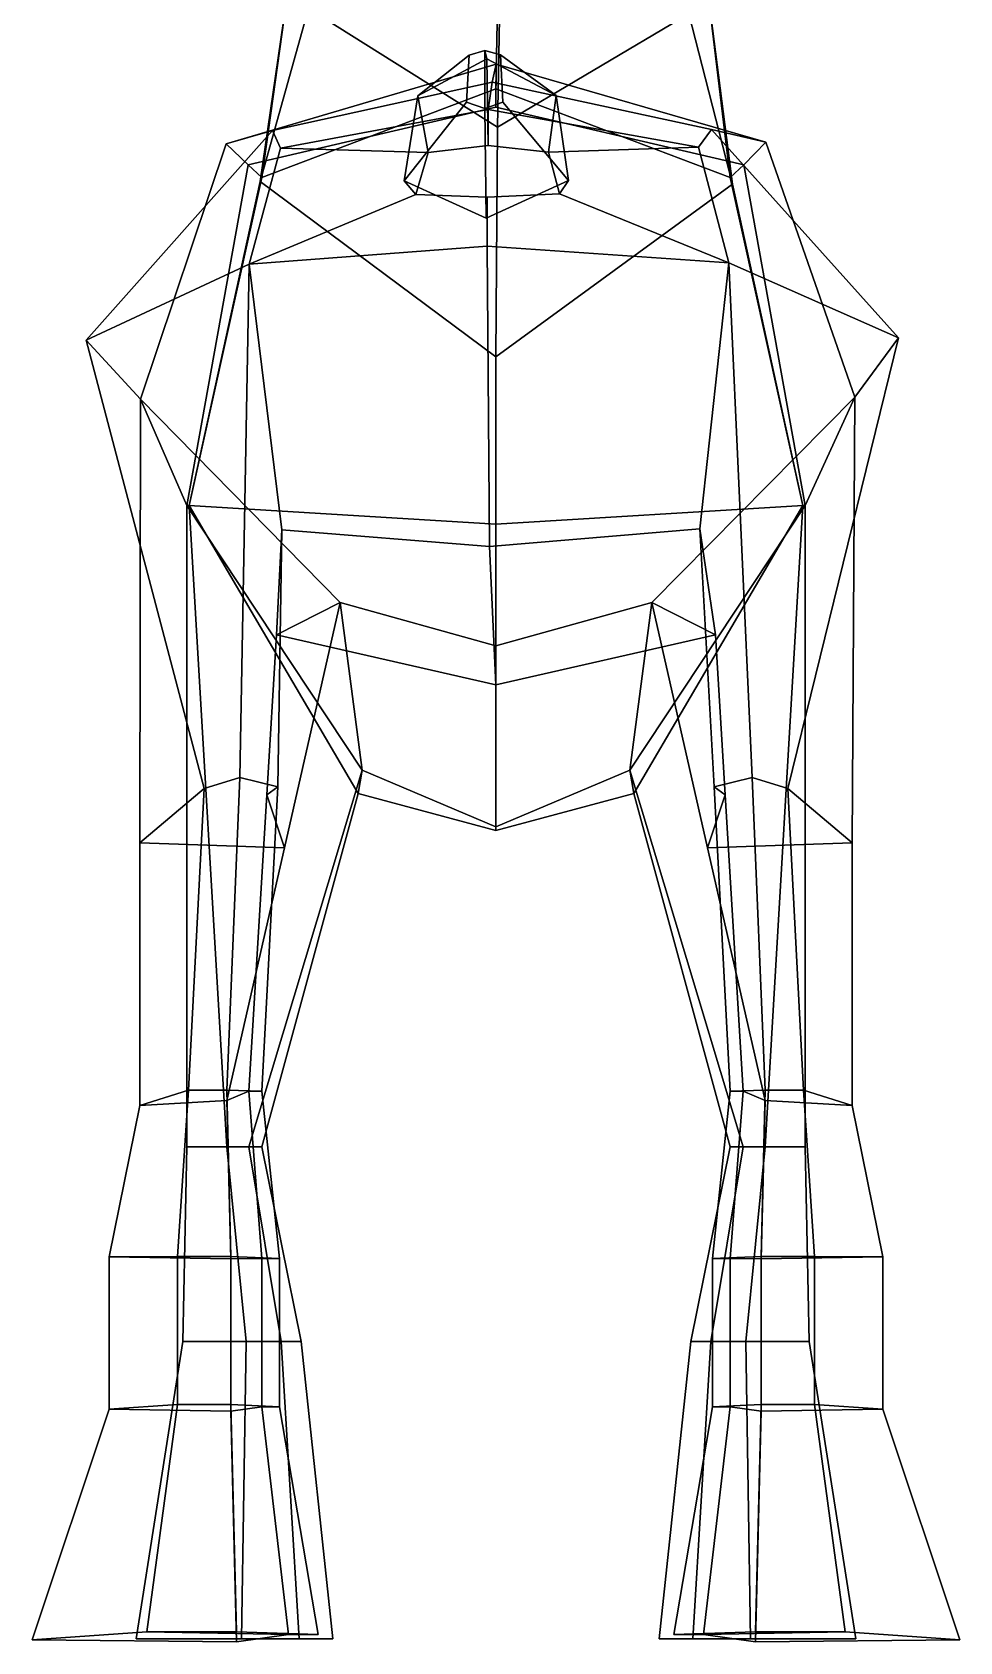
# Model space of a CAD drawing. Extents: x -86 to 95, y -151 to 307.
# Drawn here: x -84.8 to 84.8, y -151.2 to 143 of the extents above; entities that cross this region are included whole.
import ezdxf

# ---------------------------------------------------------------- set-up
doc = ezdxf.new("R2010")
doc.units = 0

msp = doc.modelspace()

# ---------------------------------------------------------------- linework, layer by layer
for points in [[(-34.311275, 147.31073, 191.171875), (0.27465, 125.596695, 206.05275), (0.696642, 148.901901, 227.92009), (-22.056887, 189.144318, 223.045929)], [(35.290936, 146.310257, 191.137787), (25.301418, 187.916565, 222.968109), (0.696642, 148.901901, 227.92009), (0.27465, 125.596695, 206.05275)], [(-43.131298, 115.668106, 166.229034), (-34.311275, 147.31073, 191.171875), (-31.360352, 170.233932, 180.733444), (-37.956341, 151.314072, 157.960648)], [(38.719856, 150.355225, 157.932312), (33.03001, 169.042374, 180.68071), (35.290936, 146.310257, 191.137787), (43.263035, 115.2127, 166.223389)], [(-42.833645, 116.398125, 125.770256), (-37.956341, 151.314072, 157.960648), (0.454297, 156.774155, 155.229996), (0, 132.610474, 127.416168)], [(42.833645, 116.398125, 125.770256), (0, 132.610474, 127.416168), (0.454297, 156.774155, 155.229996), (38.719856, 150.355225, 157.932312)], [(-56.100971, 56.480522, 144.763321), (-43.131298, 115.668106, 166.229034), (-37.956341, 151.314072, 157.960648), (-42.833645, 116.398125, 125.770256)], [(56.100971, 56.480522, 144.763321), (42.833645, 116.398125, 125.770256), (38.719856, 150.355225, 157.932312), (43.263035, 115.2127, 166.223389)], [(-43.131298, 115.668106, 166.229034), (0, 83.6493, 188.442841), (0.27465, 125.596695, 206.05275), (-34.311275, 147.31073, 191.171875)], [(43.263035, 115.2127, 166.223389), (35.290936, 146.310257, 191.137787), (0.27465, 125.596695, 206.05275), (0, 83.6493, 188.442841)], [(-5.405746, 130.164383, -85.966301), (-16.81345, 115.790695, -74.296539), (-14.296173, 131.346146, -63.973698), (-4.930963, 138.786926, -84.327271)], [(-4.930963, 138.786926, -84.327271), (-14.296173, 131.346146, -63.973698), (-1.646025, 138.094742, -62.983101), (-2.068369, 139.605972, -84.242615)], [(-2.069002, 128.996658, -86.271057), (-5.405746, 130.164383, -85.966301), (-4.930963, 138.786926, -84.327271), (-2.068369, 139.605972, -84.242615)], [(-2.069002, 128.996658, -86.271057), (-2.068369, 139.605972, -84.242615), (0.79469, 138.802628, -84.439476), (1.268446, 130.182678, -86.097099)], [(0.79469, 138.802628, -84.439476), (-2.068369, 139.605972, -84.242615), (-1.646025, 138.094742, -62.983101), (11.005093, 131.415466, -64.469551)], [(1.268446, 130.182678, -86.097099), (0.79469, 138.802628, -84.439476), (11.005093, 131.415466, -64.469551), (13.230516, 115.872971, -74.885345)], [(-49.326794, 122.571785, 20.167053), (-45.33168, 118.709251, 94.399605), (0, 129.285797, 94.157913), (0.021843, 137.09491, 21.907042)], [(0.021843, 137.09491, 21.907042), (-0.718622, 133.847855, -16.475172), (-40.858173, 124.978874, -17.129606), (-49.326794, 122.571785, 20.167053)], [(-14.296173, 131.346146, -63.973698), (-12.41268, 120.97654, -54.196621), (-1.462947, 122.255486, -56.62447), (-1.646025, 138.094742, -62.983101)], [(11.005093, 131.415466, -64.469551), (-1.646025, 138.094742, -62.983101), (-1.462947, 122.255486, -56.62447), (9.582738, 121.036766, -54.627693)], [(0.021843, 137.09491, 21.907042), (49.37048, 122.842178, 18.232779), (39.429043, 125.198822, -18.703083), (-0.718622, 133.847855, -16.475172)], [(49.37048, 122.842178, 18.232779), (0.021843, 137.09491, 21.907042), (0, 129.285797, 94.157913), (45.33168, 118.709251, 94.399605)], [(0, 129.285797, 94.157913), (-45.33168, 118.709251, 94.399605), (-42.833645, 116.398125, 125.770256), (0, 132.610474, 127.416168)], [(-0.718622, 133.847855, -16.475172), (-1.403801, 128.834961, -52.369473), (-39.408604, 121.742432, -42.232632), (-40.858173, 124.978874, -17.129606)], [(-0.718622, 133.847855, -16.475172), (39.429043, 125.198822, -18.703083), (37.020634, 121.951805, -43.730499), (-1.403801, 128.834961, -52.369473)], [(0, 129.285797, 94.157913), (0, 132.610474, 127.416168), (42.833645, 116.398125, 125.770256), (45.33168, 118.709251, 94.399605)], [(-16.81345, 115.790695, -74.296539), (-14.657377, 113.316658, -61.003712), (-12.41268, 120.97654, -54.196621), (-14.296173, 131.346146, -63.973698)], [(-2.069002, 128.996658, -86.271057), (-1.816341, 108.979294, -77.149117), (-16.81345, 115.790695, -74.296539), (-5.405746, 130.164383, -85.966301)], [(-2.069002, 128.996658, -86.271057), (1.268446, 130.182678, -86.097099), (13.230516, 115.872971, -74.885345), (-1.816341, 108.979294, -77.149117)], [(13.230516, 115.872971, -74.885345), (11.005093, 131.415466, -64.469551), (9.582738, 121.036766, -54.627693), (11.615365, 113.388657, -61.518604)], [(-12.41268, 120.97654, -54.196621), (-39.408604, 121.742432, -42.232632), (-1.403801, 128.834961, -52.369473), (-1.462947, 122.255486, -56.62447)], [(9.582738, 121.036766, -54.627693), (-1.462947, 122.255486, -56.62447), (-1.403801, 128.834961, -52.369473), (37.020634, 121.951805, -43.730499)], [(-74.973152, 86.6866, -22.805918), (-40.858173, 124.978874, -17.129606), (-39.408604, 121.742432, -42.232632), (-45.125763, 100.580978, -50.646103)], [(-49.326794, 122.571785, 20.167053), (-40.858173, 124.978874, -17.129606), (-74.973152, 86.6866, -22.805918), (-65.041237, 75.89019, 25.699934)], [(73.577026, 87.093536, -25.717216), (42.559586, 100.82119, -52.364567), (37.020634, 121.951805, -43.730499), (39.429043, 125.198822, -18.703083)], [(49.37048, 122.842178, 18.232779), (65.633629, 76.248161, 23.138956), (73.577026, 87.093536, -25.717216), (39.429043, 125.198822, -18.703083)], [(-65.041237, 75.89019, 25.699934), (-56.556824, 56.43721, 95.351326), (-45.33168, 118.709251, 94.399605), (-49.326794, 122.571785, 20.167053)], [(-14.657377, 113.316658, -61.003712), (-45.125763, 100.580978, -50.646103), (-39.408604, 121.742432, -42.232632), (-12.41268, 120.97654, -54.196621)], [(11.615365, 113.388657, -61.518604), (9.582738, 121.036766, -54.627693), (37.020634, 121.951805, -43.730499), (42.559586, 100.82119, -52.364567)], [(65.633629, 76.248161, 23.138956), (49.37048, 122.842178, 18.232779), (45.33168, 118.709251, 94.399605), (56.556824, 56.43721, 95.351326)], [(-56.556824, 56.43721, 95.351326), (-56.100971, 56.480522, 144.763321), (-42.833645, 116.398125, 125.770256), (-45.33168, 118.709251, 94.399605)], [(56.556824, 56.43721, 95.351326), (45.33168, 118.709251, 94.399605), (42.833645, 116.398125, 125.770256), (56.100971, 56.480522, 144.763321)], [(-56.100971, 56.480522, 144.763321), (0, 53.043274, 185.91478), (0, 83.6493, 188.442841), (-43.131298, 115.668106, 166.229034)], [(-1.816341, 108.979294, -77.149117), (-1.593434, 112.836479, -65.052849), (-14.657377, 113.316658, -61.003712), (-16.81345, 115.790695, -74.296539)], [(-1.816341, 108.979294, -77.149117), (13.230516, 115.872971, -74.885345), (11.615365, 113.388657, -61.518604), (-1.593434, 112.836479, -65.052849)], [(56.100971, 56.480522, 144.763321), (43.263035, 115.2127, 166.223389), (0, 83.6493, 188.442841), (0, 53.043274, 185.91478)], [(-14.657377, 113.316658, -61.003712), (-1.593434, 112.836479, -65.052849), (-1.626555, 103.849457, -68.433258), (-45.125763, 100.580978, -50.646103)], [(11.615365, 113.388657, -61.518604), (42.559586, 100.82119, -52.364567), (-1.626555, 103.849457, -68.433258), (-1.593434, 112.836479, -65.052849)], [(-1.162375, 48.965431, -55.081924), (-39.167179, 52.002033, -43.039257), (-45.125763, 100.580978, -50.646103), (-1.626555, 103.849457, -68.433258)], [(-1.162375, 48.965431, -55.081924), (-1.626555, 103.849457, -68.433258), (42.559586, 100.82119, -52.364567), (37.262058, 52.211414, -44.537125)], [(-45.125763, 100.580978, -50.646103), (-46.869141, 6.747048, -58.344372), (-53.378567, 4.705412, -53.969395), (-74.973152, 86.6866, -22.805918)], [(-45.125763, 100.580978, -50.646103), (-39.167179, 52.002033, -43.039257), (-39.926224, 5.043513, -54.693916), (-46.869141, 6.747048, -58.344372)], [(42.559586, 100.82119, -52.364567), (46.869141, 6.747048, -58.344372), (39.926224, 5.043513, -54.693916), (37.262058, 52.211414, -44.537125)], [(42.559586, 100.82119, -52.364567), (73.577026, 87.093536, -25.717216), (53.378567, 4.705412, -53.969395), (46.869141, 6.747048, -58.344372)], [(-65.041237, 75.89019, 25.699934), (-74.973152, 86.6866, -22.805918), (-53.378567, 4.705412, -53.969395), (-65.155701, -5.190692, 3.268438)], [(65.633629, 76.248161, 23.138956), (65.155701, -5.190692, 3.268438), (53.378567, 4.705412, -53.969395), (73.577026, 87.093536, -25.717216)], [(-65.041237, 75.89019, 25.699934), (-65.155701, -5.190692, 3.268438), (-38.68549, -6.109388, 8.040961), (-28.475477, 38.697205, 24.941933)], [(-28.475477, 38.697205, 24.941933), (-24.44446, 8.05415, 96.299835), (-56.556824, 56.43721, 95.351326), (-65.041237, 75.89019, 25.699934)], [(28.475477, 38.697205, 24.941933), (65.633629, 76.248161, 23.138956), (56.556824, 56.43721, 95.351326), (24.44446, 8.05415, 96.299835)], [(65.633629, 76.248161, 23.138956), (28.475477, 38.697205, 24.941933), (38.68549, -6.109388, 8.040961), (65.155701, -5.190692, 3.268438)], [(-49.21138, -60.738602, 133.085938), (-56.100971, 56.480522, 144.763321), (-56.556824, 56.43721, 95.351326), (-56.556824, -60.738602, 113.991165)], [(-45.180363, -60.738602, 114.417984), (-56.556824, -60.738602, 113.991165), (-56.556824, 56.43721, 95.351326), (-24.44446, 8.05415, 96.299835)], [(0, -2.92774, 144.763321), (0, 53.043274, 185.91478), (-56.100971, 56.480522, 144.763321), (-25.191429, 3.798954, 131.067505)], [(-42.833645, -60.738602, 127.679688), (-25.191429, 3.798954, 131.067505), (-56.100971, 56.480522, 144.763321), (-49.21138, -60.738602, 133.085938)], [(0, -2.92774, 144.763321), (25.191429, 3.798954, 131.067505), (56.100971, 56.480522, 144.763321), (0, 53.043274, 185.91478)], [(45.180363, -60.738602, 114.417984), (24.44446, 8.05415, 96.299835), (56.556824, 56.43721, 95.351326), (56.556824, -60.738602, 113.991165)], [(42.833645, -60.738602, 127.679688), (49.21138, -60.738602, 133.085938), (56.100971, 56.480522, 144.763321), (25.191429, 3.798954, 131.067505)], [(49.21138, -60.738602, 133.085938), (56.556824, -60.738602, 113.991165), (56.556824, 56.43721, 95.351326), (56.100971, 56.480522, 144.763321)], [(-39.926224, 5.043513, -54.693916), (-39.167179, 52.002033, -43.039257), (-40.164627, 32.804756, -24.322212), (-41.914867, 3.562329, -51.519932)], [(0, 23.65217, -24.113066), (-40.164627, 32.804756, -24.322212), (-39.167179, 52.002033, -43.039257), (-1.162375, 48.965431, -55.081924)], [(0, 23.65217, -24.113066), (-1.162375, 48.965431, -55.081924), (37.262058, 52.211414, -44.537125), (40.164627, 32.804756, -24.322212)], [(37.262058, 52.211414, -44.537125), (39.926224, 5.043513, -54.693916), (41.914867, 3.562329, -51.519932), (40.164627, 32.804756, -24.322212)], [(-38.68549, -6.109388, 8.040961), (-41.914867, 3.562329, -51.519932), (-40.164627, 32.804756, -24.322212), (-28.475477, 38.697205, 24.941933)], [(-28.475477, 38.697205, 24.941933), (-40.164627, 32.804756, -24.322212), (0, 23.65217, -24.113066), (0, 30.820158, 24.941933)], [(0, 30.820158, 24.941933), (0, -2.281502, 96.536018), (-24.44446, 8.05415, 96.299835), (-28.475477, 38.697205, 24.941933)], [(0, 30.820158, 24.941933), (28.475477, 38.697205, 24.941933), (24.44446, 8.05415, 96.299835), (0, -2.281502, 96.536018)], [(28.475477, 38.697205, 24.941933), (0, 30.820158, 24.941933), (0, 23.65217, -24.113066), (40.164627, 32.804756, -24.322212)], [(38.68549, -6.109388, 8.040961), (28.475477, 38.697205, 24.941933), (40.164627, 32.804756, -24.322212), (41.914867, 3.562329, -51.519932)], [(-49.21138, -50.420242, -58.952068), (-56.206707, -50.420242, -58.952068), (-53.378567, 4.705412, -53.969395), (-46.869141, 6.747048, -58.344372)], [(-46.869141, 6.747048, -58.344372), (-39.926224, 5.043513, -54.693916), (-42.833645, -50.561855, -58.952068), (-49.21138, -50.420242, -58.952068)], [(-45.180363, -60.738602, 114.417984), (-24.44446, 8.05415, 96.299835), (-25.191429, 3.798954, 131.067505), (-42.833645, -60.738602, 127.679688)], [(0, -2.281502, 96.536018), (0, -2.92774, 144.763321), (-25.191429, 3.798954, 131.067505), (-24.44446, 8.05415, 96.299835)], [(0, -2.281502, 96.536018), (24.44446, 8.05415, 96.299835), (25.191429, 3.798954, 131.067505), (0, -2.92774, 144.763321)], [(45.180363, -60.738602, 114.417984), (42.833645, -60.738602, 127.679688), (25.191429, 3.798954, 131.067505), (24.44446, 8.05415, 96.299835)], [(46.869141, 6.747048, -58.344372), (49.21138, -50.420242, -58.952068), (42.833645, -50.561855, -58.952068), (39.926224, 5.043513, -54.693916)], [(49.21138, -50.420242, -58.952068), (46.869141, 6.747048, -58.344372), (53.378567, 4.705412, -53.969395), (56.206707, -50.420242, -58.952068)], [(-53.378567, 4.705412, -53.969395), (-56.206707, -50.420242, -58.952068), (-65.155701, -53.202785, -9.382895), (-65.155701, -5.190692, 3.268438)], [(-45.170353, -50.569637, -58.952068), (-41.914867, 3.562329, -51.519932), (-38.68549, -6.109388, 8.040961), (-49.21138, -52.302216, -9.382895)], [(-42.833645, -50.561855, -58.952068), (-39.926224, 5.043513, -54.693916), (-41.914867, 3.562329, -51.519932), (-45.170353, -50.569637, -58.952068)], [(45.170353, -50.569637, -58.952068), (49.21138, -52.302216, -9.382895), (38.68549, -6.109388, 8.040961), (41.914867, 3.562329, -51.519932)], [(42.833645, -50.561855, -58.952068), (45.170353, -50.569637, -58.952068), (41.914867, 3.562329, -51.519932), (39.926224, 5.043513, -54.693916)], [(53.378567, 4.705412, -53.969395), (65.155701, -5.190692, 3.268438), (65.155701, -53.202785, -9.382895), (56.206707, -50.420242, -58.952068)], [(-65.155701, -5.190692, 3.268438), (-65.155701, -53.202785, -9.382895), (-49.21138, -52.302216, -9.382895), (-38.68549, -6.109388, 8.040961)], [(65.155701, -5.190692, 3.268438), (38.68549, -6.109388, 8.040961), (49.21138, -52.302216, -9.382895), (65.155701, -53.202785, -9.382895)], [(-70.713753, -80.868835, -38.702271), (-65.155701, -53.202785, -9.382895), (-56.206707, -50.420242, -58.952068), (-58.22583, -80.819511, -71.572357)], [(-48.464157, -81.234428, -38.702271), (-49.21138, -52.302216, -9.382895), (-65.155701, -53.202785, -9.382895), (-70.713753, -80.868835, -38.702271)], [(-58.22583, -80.819511, -71.572357), (-56.206707, -50.420242, -58.952068), (-49.21138, -50.420242, -58.952068), (-48.464157, -80.819511, -72.762276)], [(-39.564316, -81.169205, -72.408516), (-48.464157, -80.819511, -72.762276), (-49.21138, -50.420242, -58.952068), (-42.833645, -50.561855, -58.952068)], [(-48.464157, -81.234428, -38.702271), (-42.825077, -81.1884, -71.544426), (-45.170353, -50.569637, -58.952068), (-49.21138, -52.302216, -9.382895)], [(-42.825077, -81.1884, -71.544426), (-39.564316, -81.169205, -72.408516), (-42.833645, -50.561855, -58.952068), (-45.170353, -50.569637, -58.952068)], [(39.564316, -81.169205, -72.408516), (42.833645, -50.561855, -58.952068), (49.21138, -50.420242, -58.952068), (48.464157, -80.819511, -72.762276)], [(42.825077, -81.1884, -71.544426), (45.170353, -50.569637, -58.952068), (42.833645, -50.561855, -58.952068), (39.564316, -81.169205, -72.408516)], [(48.464157, -81.234428, -38.702271), (49.21138, -52.302216, -9.382895), (45.170353, -50.569637, -58.952068), (42.825077, -81.1884, -71.544426)], [(58.22583, -80.819511, -71.572357), (48.464157, -80.819511, -72.762276), (49.21138, -50.420242, -58.952068), (56.206707, -50.420242, -58.952068)], [(48.464157, -81.234428, -38.702271), (70.713753, -80.868835, -38.702271), (65.155701, -53.202785, -9.382895), (49.21138, -52.302216, -9.382895)], [(70.713753, -80.868835, -38.702271), (58.22583, -80.819511, -71.572357), (56.206707, -50.420242, -58.952068), (65.155701, -53.202785, -9.382895)], [(-39.313446, -96.348495, 97.789513), (-57.288258, -96.348495, 97.11512), (-56.556824, -60.738602, 113.991165), (-45.180363, -60.738602, 114.417984)], [(-45.682453, -96.348495, 127.284851), (-49.21138, -60.738602, 133.085938), (-56.556824, -60.738602, 113.991165), (-57.288258, -96.348495, 97.11512)], [(-45.682453, -96.348495, 127.284851), (-35.605633, -96.348495, 118.742981), (-42.833645, -60.738602, 127.679688), (-49.21138, -60.738602, 133.085938)], [(-35.605633, -96.348495, 118.742981), (-39.313446, -96.348495, 97.789513), (-45.180363, -60.738602, 114.417984), (-42.833645, -60.738602, 127.679688)], [(35.605633, -96.348495, 118.742981), (42.833645, -60.738602, 127.679688), (45.180363, -60.738602, 114.417984), (39.313446, -96.348495, 97.789513)], [(45.682453, -96.348495, 127.284851), (49.21138, -60.738602, 133.085938), (42.833645, -60.738602, 127.679688), (35.605633, -96.348495, 118.742981)], [(39.313446, -96.348495, 97.789513), (45.180363, -60.738602, 114.417984), (56.556824, -60.738602, 113.991165), (57.288258, -96.348495, 97.11512)], [(45.682453, -96.348495, 127.284851), (57.288258, -96.348495, 97.11512), (56.556824, -60.738602, 113.991165), (49.21138, -60.738602, 133.085938)], [(-70.713753, -108.674805, -17.734116), (-70.713753, -80.868835, -38.702271), (-58.22583, -80.819511, -71.572357), (-58.22583, -107.877853, -48.362217)], [(-48.464157, -109.04039, -17.734116), (-48.464157, -81.234428, -38.702271), (-70.713753, -80.868835, -38.702271), (-70.713753, -108.674805, -17.734116)], [(-58.22583, -107.877853, -48.362217), (-58.22583, -80.819511, -71.572357), (-48.464157, -80.819511, -72.762276), (-48.464157, -107.877853, -48.51096)], [(-39.564316, -108.265694, -48.466743), (-48.464157, -107.877853, -48.51096), (-48.464157, -80.819511, -72.762276), (-39.564316, -81.169205, -72.408516)], [(-48.464157, -109.04039, -17.734116), (-42.825077, -108.286987, -48.358727), (-42.825077, -81.1884, -71.544426), (-48.464157, -81.234428, -38.702271)], [(-42.825077, -108.286987, -48.358727), (-39.564316, -108.265694, -48.466743), (-39.564316, -81.169205, -72.408516), (-42.825077, -81.1884, -71.544426)], [(39.564316, -108.265694, -48.466743), (39.564316, -81.169205, -72.408516), (48.464157, -80.819511, -72.762276), (48.464157, -107.877853, -48.51096)], [(42.825077, -108.286987, -48.358727), (42.825077, -81.1884, -71.544426), (39.564316, -81.169205, -72.408516), (39.564316, -108.265694, -48.466743)], [(48.464157, -109.04039, -17.734116), (48.464157, -81.234428, -38.702271), (42.825077, -81.1884, -71.544426), (42.825077, -108.286987, -48.358727)], [(58.22583, -107.877853, -48.362217), (48.464157, -107.877853, -48.51096), (48.464157, -80.819511, -72.762276), (58.22583, -80.819511, -71.572357)], [(48.464157, -109.04039, -17.734116), (70.713753, -108.674805, -17.734116), (70.713753, -80.868835, -38.702271), (48.464157, -81.234428, -38.702271)], [(70.713753, -108.674805, -17.734116), (58.22583, -107.877853, -48.362217), (58.22583, -80.819511, -71.572357), (70.713753, -80.868835, -38.702271)], [(-35.972935, -150.657043, 97.62841), (-65.811119, -150.657043, 96.421249), (-57.288258, -96.348495, 97.11512), (-39.313446, -96.348495, 97.789513)], [(-46.545483, -150.657043, 150.425064), (-45.682453, -96.348495, 127.284851), (-57.288258, -96.348495, 97.11512), (-65.811119, -150.657043, 96.421249)], [(-46.545483, -150.657043, 150.425064), (-29.817965, -150.657043, 135.135117), (-35.605633, -96.348495, 118.742981), (-45.682453, -96.348495, 127.284851)], [(-29.817965, -150.657043, 135.135117), (-35.972935, -150.657043, 97.62841), (-39.313446, -96.348495, 97.789513), (-35.605633, -96.348495, 118.742981)], [(29.817965, -150.657043, 135.135117), (35.605633, -96.348495, 118.742981), (39.313446, -96.348495, 97.789513), (35.972935, -150.657043, 97.62841)], [(46.545483, -150.657043, 150.425064), (45.682453, -96.348495, 127.284851), (35.605633, -96.348495, 118.742981), (29.817965, -150.657043, 135.135117)], [(35.972935, -150.657043, 97.62841), (39.313446, -96.348495, 97.789513), (57.288258, -96.348495, 97.11512), (65.811119, -150.657043, 96.421249)], [(46.545483, -150.657043, 150.425064), (65.811119, -150.657043, 96.421249), (57.288258, -96.348495, 97.11512), (45.682453, -96.348495, 127.284851)], [(-84.822762, -150.882858, 25.58148), (-70.713753, -108.674805, -17.734116), (-58.22583, -107.877853, -48.362217), (-63.843037, -149.419052, -44.141026)], [(-47.443424, -151.223114, 25.58148), (-48.464157, -109.04039, -17.734116), (-70.713753, -108.674805, -17.734116), (-84.822762, -150.882858, 25.58148)], [(-63.843037, -149.419052, -44.141026), (-58.22583, -107.877853, -48.362217), (-48.464157, -107.877853, -48.51096), (-47.443424, -149.419052, -44.865513)], [(-32.491688, -149.87764, -44.650124), (-47.443424, -149.419052, -44.865513), (-48.464157, -107.877853, -48.51096), (-39.564316, -108.265694, -48.466743)], [(-47.443424, -151.223114, 25.58148), (-37.969772, -149.902847, -44.124023), (-42.825077, -108.286987, -48.358727), (-48.464157, -109.04039, -17.734116)], [(-37.969772, -149.902847, -44.124023), (-32.491688, -149.87764, -44.650124), (-39.564316, -108.265694, -48.466743), (-42.825077, -108.286987, -48.358727)], [(32.491688, -149.87764, -44.650124), (39.564316, -108.265694, -48.466743), (48.464157, -107.877853, -48.51096), (47.443424, -149.419052, -44.865513)], [(37.969772, -149.902847, -44.124023), (42.825077, -108.286987, -48.358727), (39.564316, -108.265694, -48.466743), (32.491688, -149.87764, -44.650124)], [(47.443424, -151.223114, 25.58148), (48.464157, -109.04039, -17.734116), (42.825077, -108.286987, -48.358727), (37.969772, -149.902847, -44.124023)], [(63.843037, -149.419052, -44.141026), (47.443424, -149.419052, -44.865513), (48.464157, -107.877853, -48.51096), (58.22583, -107.877853, -48.362217)], [(47.443424, -151.223114, 25.58148), (84.822762, -150.882858, 25.58148), (70.713753, -108.674805, -17.734116), (48.464157, -109.04039, -17.734116)], [(84.822762, -150.882858, 25.58148), (63.843037, -149.419052, -44.141026), (58.22583, -107.877853, -48.362217), (70.713753, -108.674805, -17.734116)], [(-84.822762, -150.882858, 25.58148), (-63.843037, -149.419052, -44.141026), (-37.969772, -149.902847, -44.124023), (-47.443424, -151.223114, 25.58148)], [(-63.843037, -149.419052, -44.141026), (-47.443424, -149.419052, -44.865513), (-32.491688, -149.87764, -44.650124), (-37.969772, -149.902847, -44.124023)], [(63.843037, -149.419052, -44.141026), (37.969772, -149.902847, -44.124023), (32.491688, -149.87764, -44.650124), (47.443424, -149.419052, -44.865513)], [(84.822762, -150.882858, 25.58148), (47.443424, -151.223114, 25.58148), (37.969772, -149.902847, -44.124023), (63.843037, -149.419052, -44.141026)], [(-65.811119, -150.657043, 96.421249), (-35.972935, -150.657043, 97.62841), (-29.817965, -150.657043, 135.135117), (-46.545483, -150.657043, 150.425064)], [(65.811119, -150.657043, 96.421249), (46.545483, -150.657043, 150.425064), (29.817965, -150.657043, 135.135117), (35.972935, -150.657043, 97.62841)]]:
    msp.add_3dface(points)

doc.saveas('drawing.dxf')
